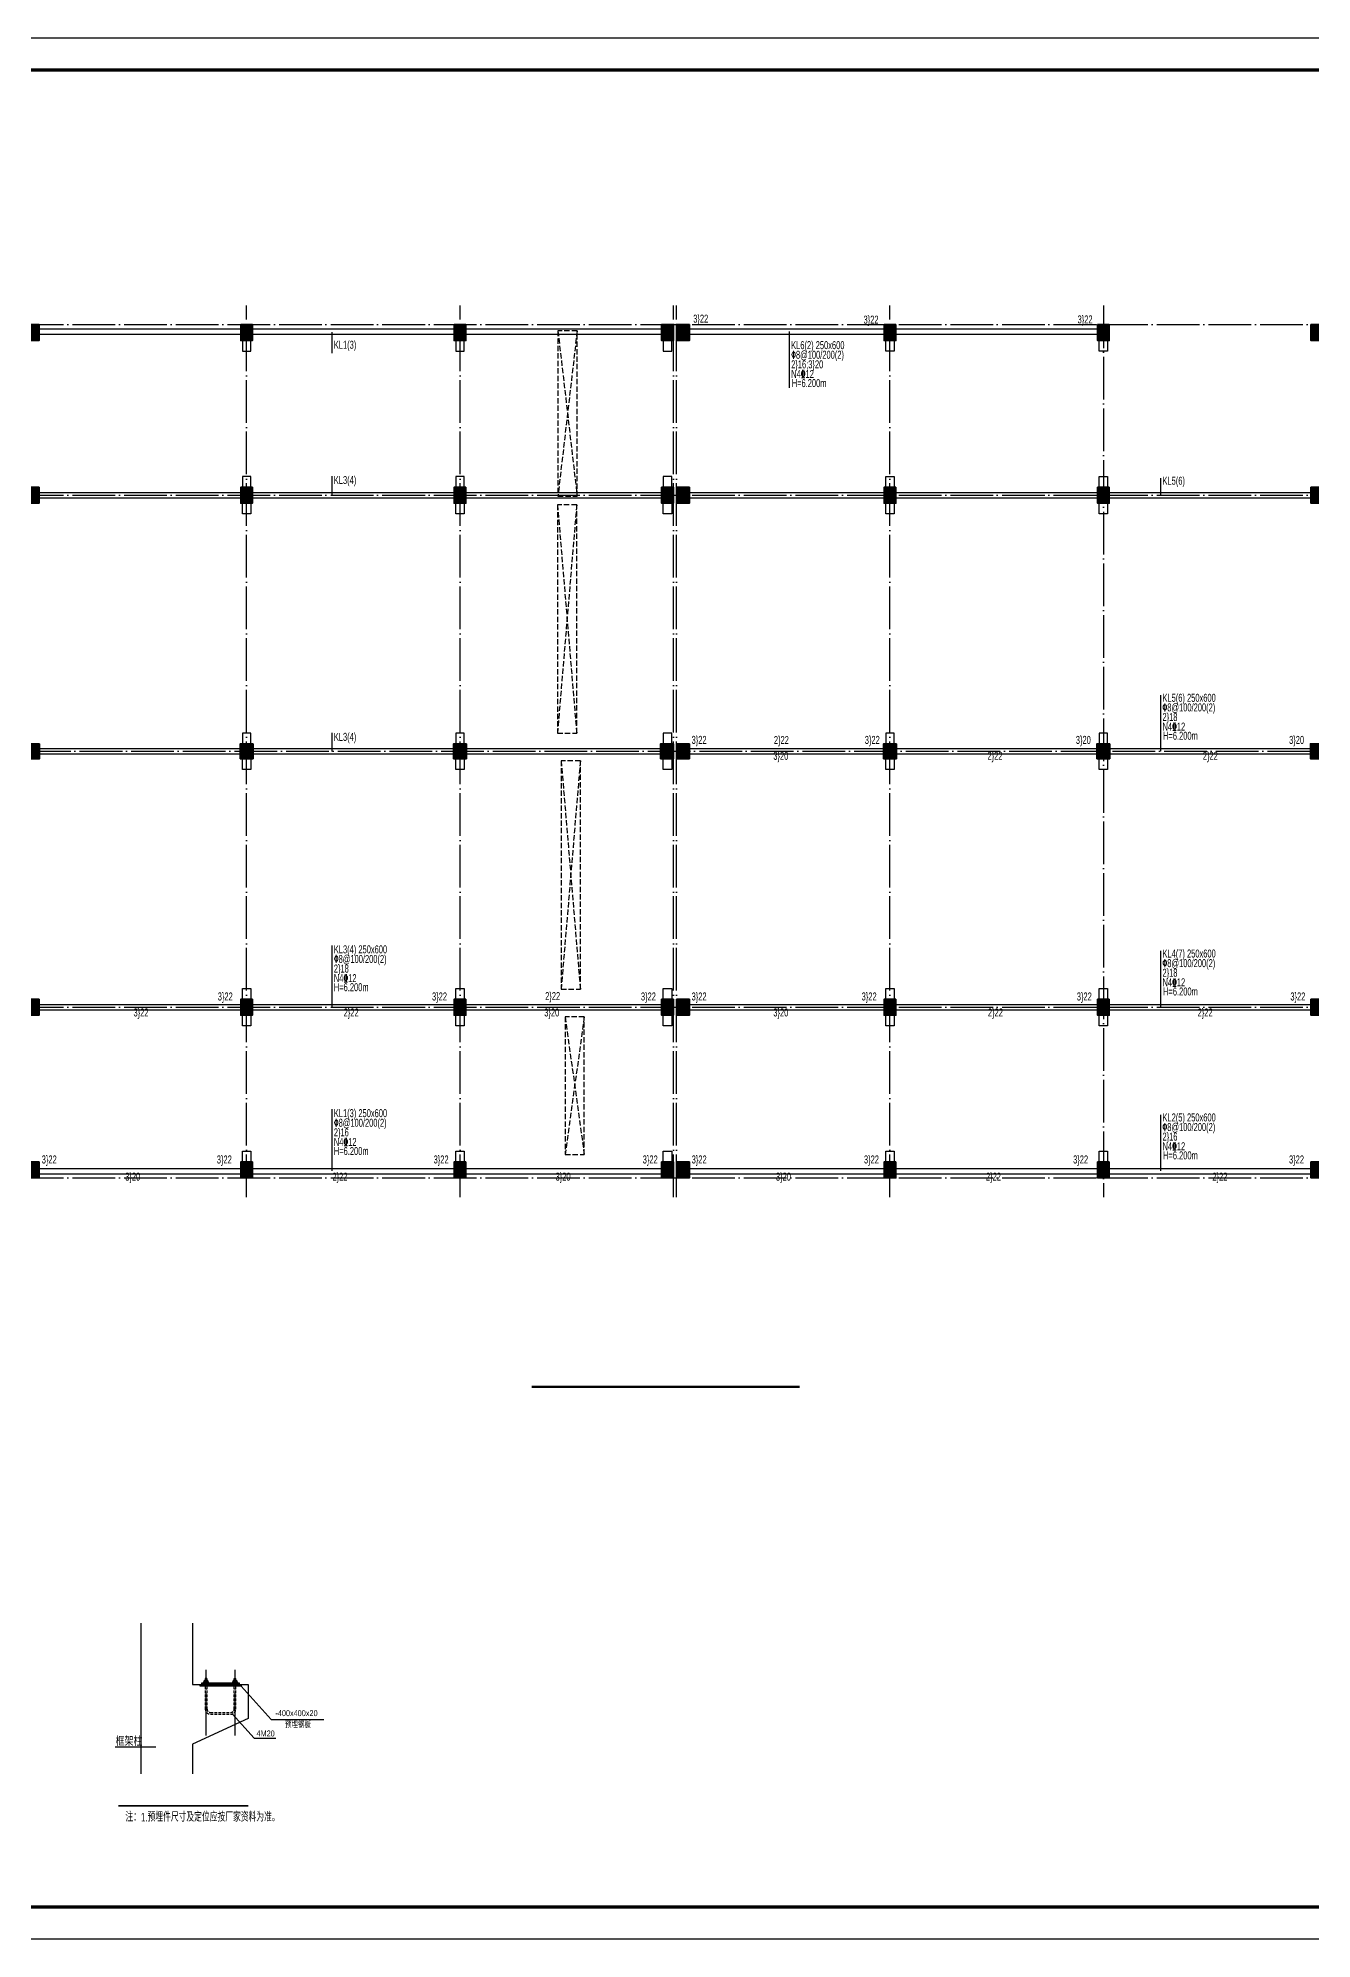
# Model space of a CAD drawing. Extents: x -695511 to 885008, y -751583 to -95266.
# Drawn here: x 329928 to 389628, y -428703 to -339603 of the extents above; entities that cross this region are included whole.
import ezdxf
from ezdxf.enums import TextEntityAlignment as Align

# ---------------------------------------------------------------- set-up
doc = ezdxf.new("R2010")
doc.units = 0
doc.header["$LTSCALE"] = 1000
doc.header["$MEASUREMENT"] = 0
for name, pattern in [('DASH', [0.35, 0.25, -0.1]), ('DASHED2', [0.375, 0.25, -0.125]), ('DOTE', [2.42, 2, -0.2, 0.02, -0.2])]:
    doc.linetypes.add(name, pattern=pattern)
for name, color, linetype in [('_0', 7, 'Continuous'), ('DOTE', 1, 'Continuous'), ('K+T', 252, 'Continuous'), ('PUB_DIM', 3, 'Continuous'), ('PUB_TITLE', 4, 'Continuous'), ('STAIR', 2, 'Continuous'), ('X向主梁编号', 6, 'Continuous'), ('X向主梁钢筋', 7, 'Continuous'), ('X向主梁集中标注', 7, 'Continuous'), ('公共图层', 7, 'Continuous'), ('填充', 8, 'Continuous'), ('大样', 7, 'Continuous'), ('建-图名', 3, 'Continuous'), ('牛腿', 220, 'Continuous')]:
    doc.layers.add(name, color=color, linetype=linetype)
doc.layers.add('BEAM', color=4, linetype='Continuous', lineweight=25)
doc.layers.add('砼柱', color=2, linetype='Continuous', lineweight=35)
doc.styles.add('_HZTXT', font='gs_txt.shx', dxfattribs={"width": 0.8, "bigfont": 'HZTXT.shx'})
doc.styles.add('GS_Rein', font='GS_TXT.shx', dxfattribs={"width": 0.7, "bigfont": 'GS_HZTXT.shx'})
doc.styles.add('HZDX', font='gs_txt.shx', dxfattribs={"width": 0.8, "height": 800, "bigfont": 'hztxt.shx'})

# ---------------------------------------------------------------- blocks, each defined once
blk = doc.blocks.new('zw')
at = {"layer": 'DOTE', "linetype": 'DOTE'}
for p, q in [((-150373, -1049032), (-150373, -1007232)), ((-140373, -1049032), (-140373, -1007232)), ((-130373, -1049032), (-130373, -1007232)), ((-130223, -1049032), (-130223, -1007232)), ((-120223, -1049032), (-120223, -1007232)), ((-110223, -1007232), (-110223, -1049032)), ((-187573, -1008132), (-73373, -1008132)), ((-187573, -1016132), (-73373, -1016132)), ((-172717, -1028132), (-73373, -1028132)), ((-187573, -1040132), (-73373, -1040132)), ((-187573, -1048132), (-73373, -1048132))]:
    blk.add_line(p, q, dxfattribs=at)
blk = doc.blocks.new('1fcol')
at = {"layer": '填充'}
h = blk.add_hatch(color=256, dxfattribs=at)
h.dxf.hatch_style = 1
h.paths.add_polyline_path([(-206343, -863263), (-207043, -863263), (-207043, -863763), (-206343, -863763)])
h = blk.add_hatch(color=256, dxfattribs=at)
h.dxf.hatch_style = 1
h.paths.add_polyline_path([(-199443, -863263), (-200143, -863263), (-200143, -863763), (-199443, -863763)])
h = blk.add_hatch(color=256, dxfattribs=at)
h.dxf.hatch_style = 1
h.paths.add_polyline_path([(-189268, -863263), (-189818, -863263), (-189818, -864013), (-189268, -864013)])
h = blk.add_hatch(color=256, dxfattribs=at)
h.dxf.hatch_style = 1
h.paths.add_polyline_path([(-179268, -863263), (-179818, -863263), (-179818, -864013), (-179268, -864013)])
h = blk.add_hatch(color=256, dxfattribs=at)
h.dxf.hatch_style = 1
h.paths.add_polyline_path([(-169268, -863263), (-169818, -863263), (-169818, -864013), (-169268, -864013)])
h = blk.add_hatch(color=256, dxfattribs=at)
h.dxf.hatch_style = 1
h.paths.add_polyline_path([(-159543, -863263), (-160093, -863263), (-160093, -864013), (-159543, -864013)])
h = blk.add_hatch(color=256, dxfattribs=at)
h.dxf.hatch_style = 1
h.paths.add_polyline_path([(-158793, -863263), (-159393, -863263), (-159393, -864013), (-158793, -864013)])
h = blk.add_hatch(color=256, dxfattribs=at)
h.dxf.hatch_style = 1
h.paths.add_polyline_path([(-149118, -863263), (-149668, -863263), (-149668, -864013), (-149118, -864013)])
h = blk.add_hatch(color=256, dxfattribs=at)
h.dxf.hatch_style = 1
h.paths.add_polyline_path([(-139118, -863263), (-139668, -863263), (-139668, -864013), (-139118, -864013)])
h = blk.add_hatch(color=256, dxfattribs=at)
h.dxf.hatch_style = 1
h.paths.add_polyline_path([(-129118, -863263), (-129668, -863263), (-129668, -864013), (-129118, -864013)])
h = blk.add_hatch(color=256, dxfattribs=at)
h.dxf.hatch_style = 1
h.paths.add_polyline_path([(-119118, -863263), (-119668, -863263), (-119668, -864013), (-119118, -864013)])
h = blk.add_hatch(color=256, dxfattribs=at)
h.dxf.hatch_style = 1
h.paths.add_polyline_path([(-111793, -863263), (-112343, -863263), (-112343, -864013), (-111793, -864013)])
h = blk.add_hatch(color=256, dxfattribs=at)
h.dxf.hatch_style = 1
h.paths.add_polyline_path([(-106543, -863263), (-107043, -863263), (-107043, -863763), (-106543, -863763)])
h = blk.add_hatch(color=256, dxfattribs=at)
h.dxf.hatch_style = 1
h.paths.add_polyline_path([(-213643, -863463), (-214343, -863463), (-214343, -863963), (-213643, -863963)])
h = blk.add_hatch(color=256, dxfattribs=at)
h.dxf.hatch_style = 1
h.paths.add_polyline_path([(-199443, -865913), (-200143, -865913), (-200143, -866513), (-199443, -866513)])
h = blk.add_hatch(color=256, dxfattribs=at)
h.dxf.hatch_style = 1
h.paths.add_polyline_path([(-206443, -866263), (-207143, -866263), (-207143, -866863), (-206443, -866863)])
h = blk.add_hatch(color=256, dxfattribs=at)
h.dxf.hatch_style = 1
h.paths.add_polyline_path([(-213743, -870963), (-214343, -870963), (-214343, -871563), (-213743, -871563)])
h = blk.add_hatch(color=256, dxfattribs=at)
h.dxf.hatch_style = 1
h.paths.add_polyline_path([(-206443, -870963), (-207043, -870963), (-207043, -871563), (-206443, -871563)])
h = blk.add_hatch(color=256, dxfattribs=at)
h.dxf.hatch_style = 1
h.paths.add_polyline_path([(-199443, -870963), (-200143, -870963), (-200143, -871563), (-199443, -871563)])
h = blk.add_hatch(color=256, dxfattribs=at)
h.dxf.hatch_style = 1
h.paths.add_polyline_path([(-189268, -870888), (-189818, -870888), (-189818, -871638), (-189268, -871638)])
h = blk.add_hatch(color=256, dxfattribs=at)
h.dxf.hatch_style = 1
h.paths.add_polyline_path([(-179268, -870888), (-179818, -870888), (-179818, -871638), (-179268, -871638)])
h = blk.add_hatch(color=256, dxfattribs=at)
h.dxf.hatch_style = 1
h.paths.add_polyline_path([(-169268, -870888), (-169818, -870888), (-169818, -871638), (-169268, -871638)])
h = blk.add_hatch(color=256, dxfattribs=at)
h.dxf.hatch_style = 1
h.paths.add_polyline_path([(-159543, -870888), (-160093, -870888), (-160093, -871638), (-159543, -871638)])
h = blk.add_hatch(color=256, dxfattribs=at)
h.dxf.hatch_style = 1
h.paths.add_polyline_path([(-158793, -870888), (-159393, -870888), (-159393, -871638), (-158793, -871638)])
h = blk.add_hatch(color=256, dxfattribs=at)
h.dxf.hatch_style = 1
h.paths.add_polyline_path([(-149118, -870888), (-149668, -870888), (-149668, -871638), (-149118, -871638)])
h = blk.add_hatch(color=256, dxfattribs=at)
h.dxf.hatch_style = 1
h.paths.add_polyline_path([(-139118, -870888), (-139668, -870888), (-139668, -871638), (-139118, -871638)])
h = blk.add_hatch(color=256, dxfattribs=at)
h.dxf.hatch_style = 1
h.paths.add_polyline_path([(-129118, -870888), (-129668, -870888), (-129668, -871638), (-129118, -871638)])
h = blk.add_hatch(color=256, dxfattribs=at)
h.dxf.hatch_style = 1
h.paths.add_polyline_path([(-119118, -870888), (-119668, -870888), (-119668, -871638), (-119118, -871638)])
h = blk.add_hatch(color=256, dxfattribs=at)
h.dxf.hatch_style = 1
h.paths.add_polyline_path([(-111793, -870888), (-112343, -870888), (-112343, -871638), (-111793, -871638)])
h = blk.add_hatch(color=256, dxfattribs=at)
h.dxf.hatch_style = 1
h.paths.add_polyline_path([(-106543, -871013), (-107043, -871013), (-107043, -871513), (-106543, -871513)])
h = blk.add_hatch(color=256, dxfattribs=at)
h.dxf.hatch_style = 1
h.paths.add_polyline_path([(-213743, -878963), (-214343, -878963), (-214343, -879563), (-213743, -879563)])
h = blk.add_hatch(color=256, dxfattribs=at)
h.dxf.hatch_style = 1
h.paths.add_polyline_path([(-206443, -878963), (-207043, -878963), (-207043, -879563), (-206443, -879563)])
h = blk.add_hatch(color=256, dxfattribs=at)
h.dxf.hatch_style = 1
h.paths.add_polyline_path([(-199443, -882913), (-200143, -882913), (-200143, -883613), (-199443, -883613)])
h = blk.add_hatch(color=256, dxfattribs=at)
h.dxf.hatch_style = 1
h.paths.add_polyline_path([(-189243, -882913), (-189843, -882913), (-189843, -883613), (-189243, -883613)])
h = blk.add_hatch(color=256, dxfattribs=at)
h.dxf.hatch_style = 1
h.paths.add_polyline_path([(-179243, -882913), (-179843, -882913), (-179843, -883613), (-179243, -883613)])
h = blk.add_hatch(color=256, dxfattribs=at)
h.dxf.hatch_style = 1
h.paths.add_polyline_path([(-169243, -882913), (-169843, -882913), (-169843, -883613), (-169243, -883613)])
h = blk.add_hatch(color=256, dxfattribs=at)
h.dxf.hatch_style = 1
h.paths.add_polyline_path([(-159543, -882913), (-160143, -882913), (-160143, -883613), (-159543, -883613)])
h = blk.add_hatch(color=256, dxfattribs=at)
h.dxf.hatch_style = 1
h.paths.add_polyline_path([(-158793, -882913), (-159393, -882913), (-159393, -883613), (-158793, -883613)])
h = blk.add_hatch(color=256, dxfattribs=at)
h.dxf.hatch_style = 1
h.paths.add_polyline_path([(-149093, -882913), (-149693, -882913), (-149693, -883613), (-149093, -883613)])
h = blk.add_hatch(color=256, dxfattribs=at)
h.dxf.hatch_style = 1
h.paths.add_polyline_path([(-139093, -882913), (-139693, -882913), (-139693, -883613), (-139093, -883613)])
h = blk.add_hatch(color=256, dxfattribs=at)
h.dxf.hatch_style = 1
h.paths.add_polyline_path([(-129093, -882913), (-129693, -882913), (-129693, -883613), (-129093, -883613)])
h = blk.add_hatch(color=256, dxfattribs=at)
h.dxf.hatch_style = 1
h.paths.add_polyline_path([(-119093, -882913), (-119693, -882913), (-119693, -883613), (-119093, -883613)])
h = blk.add_hatch(color=256, dxfattribs=at)
h.dxf.hatch_style = 1
h.paths.add_polyline_path([(-111793, -882913), (-112343, -882913), (-112343, -883613), (-111793, -883613)])
h = blk.add_hatch(color=256, dxfattribs=at)
h.dxf.hatch_style = 1
h.paths.add_polyline_path([(-107143, -883013), (-107143, -883513), (-106543, -883513), (-106543, -883013)])
h = blk.add_hatch(color=256, dxfattribs=at)
h.dxf.hatch_style = 1
h.paths.add_polyline_path([(-213743, -886963), (-214343, -886963), (-214343, -887563), (-213743, -887563)])
h = blk.add_hatch(color=256, dxfattribs=at)
h.dxf.hatch_style = 1
h.paths.add_polyline_path([(-206443, -886963), (-207043, -886963), (-207043, -887563), (-206443, -887563)])
h = blk.add_hatch(color=256, dxfattribs=at)
h.dxf.hatch_style = 1
h.paths.add_polyline_path([(-213743, -894963), (-214343, -894963), (-214343, -895563), (-213743, -895563)])
h = blk.add_hatch(color=256, dxfattribs=at)
h.dxf.hatch_style = 1
h.paths.add_polyline_path([(-206443, -894963), (-207043, -894963), (-207043, -895563), (-206443, -895563)])
h = blk.add_hatch(color=256, dxfattribs=at)
h.dxf.hatch_style = 1
h.paths.add_polyline_path([(-199443, -895013), (-200143, -895013), (-200143, -895513), (-199443, -895513)])
h = blk.add_hatch(color=256, dxfattribs=at)
h.dxf.hatch_style = 1
h.paths.add_polyline_path([(-189268, -894888), (-189818, -894888), (-189818, -895638), (-189268, -895638)])
h = blk.add_hatch(color=256, dxfattribs=at)
h.dxf.hatch_style = 1
h.paths.add_polyline_path([(-179268, -894888), (-179818, -894888), (-179818, -895638), (-179268, -895638)])
h = blk.add_hatch(color=256, dxfattribs=at)
h.dxf.hatch_style = 1
h.paths.add_polyline_path([(-169268, -894888), (-169818, -894888), (-169818, -895638), (-169268, -895638)])
h = blk.add_hatch(color=256, dxfattribs=at)
h.dxf.hatch_style = 1
h.paths.add_polyline_path([(-159543, -894888), (-160093, -894888), (-160093, -895638), (-159543, -895638)])
h = blk.add_hatch(color=256, dxfattribs=at)
h.dxf.hatch_style = 1
h.paths.add_polyline_path([(-158793, -894888), (-159393, -894888), (-159393, -895638), (-158793, -895638)])
h = blk.add_hatch(color=256, dxfattribs=at)
h.dxf.hatch_style = 1
h.paths.add_polyline_path([(-149118, -894888), (-149668, -894888), (-149668, -895638), (-149118, -895638)])
h = blk.add_hatch(color=256, dxfattribs=at)
h.dxf.hatch_style = 1
h.paths.add_polyline_path([(-139118, -894888), (-139668, -894888), (-139668, -895638), (-139118, -895638)])
h = blk.add_hatch(color=256, dxfattribs=at)
h.dxf.hatch_style = 1
h.paths.add_polyline_path([(-129118, -894888), (-129668, -894888), (-129668, -895638), (-129118, -895638)])
h = blk.add_hatch(color=256, dxfattribs=at)
h.dxf.hatch_style = 1
h.paths.add_polyline_path([(-119118, -894888), (-119668, -894888), (-119668, -895638), (-119118, -895638)])
h = blk.add_hatch(color=256, dxfattribs=at)
h.dxf.hatch_style = 1
h.paths.add_polyline_path([(-111793, -894888), (-112343, -894888), (-112343, -895638), (-111793, -895638)])
h = blk.add_hatch(color=256, dxfattribs=at)
h.dxf.hatch_style = 1
h.paths.add_polyline_path([(-109543, -895013), (-110043, -895013), (-110043, -895513), (-109543, -895513)])
h = blk.add_hatch(color=256, dxfattribs=at)
h.dxf.hatch_style = 1
h.paths.add_polyline_path([(-106543, -895013), (-107043, -895013), (-107043, -895513), (-106543, -895513)])
h = blk.add_hatch(color=256, dxfattribs=at)
h.dxf.hatch_style = 1
h.paths.add_polyline_path([(-206443, -899663), (-207143, -899663), (-207143, -900263), (-206443, -900263)])
h = blk.add_hatch(color=256, dxfattribs=at)
h.dxf.hatch_style = 1
h.paths.add_polyline_path([(-199443, -899663), (-200143, -899663), (-200143, -900263), (-199443, -900263)])
h = blk.add_hatch(color=256, dxfattribs=at)
h.dxf.hatch_style = 1
h.paths.add_polyline_path([(-213643, -902563), (-214343, -902563), (-214343, -903063), (-213643, -903063)])
h = blk.add_hatch(color=256, dxfattribs=at)
h.dxf.hatch_style = 1
h.paths.add_polyline_path([(-189268, -902513), (-189818, -902513), (-189818, -903263), (-189268, -903263)])
h = blk.add_hatch(color=256, dxfattribs=at)
h.dxf.hatch_style = 1
h.paths.add_polyline_path([(-179268, -902513), (-179818, -902513), (-179818, -903263), (-179268, -903263)])
h = blk.add_hatch(color=256, dxfattribs=at)
h.dxf.hatch_style = 1
h.paths.add_polyline_path([(-169268, -902513), (-169818, -902513), (-169818, -903263), (-169268, -903263)])
h = blk.add_hatch(color=256, dxfattribs=at)
h.dxf.hatch_style = 1
h.paths.add_polyline_path([(-159543, -902513), (-160093, -902513), (-160093, -903263), (-159543, -903263)])
h = blk.add_hatch(color=256, dxfattribs=at)
h.dxf.hatch_style = 1
h.paths.add_polyline_path([(-158793, -902513), (-159393, -902513), (-159393, -903263), (-158793, -903263)])
h = blk.add_hatch(color=256, dxfattribs=at)
h.dxf.hatch_style = 1
h.paths.add_polyline_path([(-149118, -902513), (-149668, -902513), (-149668, -903263), (-149118, -903263)])
h = blk.add_hatch(color=256, dxfattribs=at)
h.dxf.hatch_style = 1
h.paths.add_polyline_path([(-139118, -902513), (-139668, -902513), (-139668, -903263), (-139118, -903263)])
h = blk.add_hatch(color=256, dxfattribs=at)
h.dxf.hatch_style = 1
h.paths.add_polyline_path([(-129118, -902513), (-129668, -902513), (-129668, -903263), (-129118, -903263)])
h = blk.add_hatch(color=256, dxfattribs=at)
h.dxf.hatch_style = 1
h.paths.add_polyline_path([(-119118, -902513), (-119668, -902513), (-119668, -903263), (-119118, -903263)])
h = blk.add_hatch(color=256, dxfattribs=at)
h.dxf.hatch_style = 1
h.paths.add_polyline_path([(-111793, -902513), (-112343, -902513), (-112343, -903263), (-111793, -903263)])
h = blk.add_hatch(color=256, dxfattribs=at)
h.dxf.hatch_style = 1
h.paths.add_polyline_path([(-206343, -902763), (-207043, -902763), (-207043, -903263), (-206343, -903263)])
h = blk.add_hatch(color=256, dxfattribs=at)
h.dxf.hatch_style = 1
h.paths.add_polyline_path([(-199443, -902763), (-200143, -902763), (-200143, -903263), (-199443, -903263)])
h = blk.add_hatch(color=256, dxfattribs=at)
h.dxf.hatch_style = 1
h.paths.add_polyline_path([(-109541, -902763), (-110041, -902763), (-110041, -903263), (-109541, -903263)])
h = blk.add_hatch(color=256, dxfattribs=at)
h.dxf.hatch_style = 1
h.paths.add_polyline_path([(-106543, -902763), (-107043, -902763), (-107043, -903263), (-106543, -903263)])
at = {"layer": '砼柱', "lineweight": 35}
for points in [[(-206343, -863263), (-207043, -863263), (-207043, -863763), (-206343, -863763)], [(-199443, -863263), (-200143, -863263), (-200143, -863763), (-199443, -863763)], [(-189268, -863263), (-189818, -863263), (-189818, -864013), (-189268, -864013)], [(-179268, -863263), (-179818, -863263), (-179818, -864013), (-179268, -864013)], [(-169268, -863263), (-169818, -863263), (-169818, -864013), (-169268, -864013)], [(-159543, -863263), (-160093, -863263), (-160093, -864013), (-159543, -864013)], [(-158793, -863263), (-159393, -863263), (-159393, -864013), (-158793, -864013)], [(-149118, -863263), (-149668, -863263), (-149668, -864013), (-149118, -864013)], [(-139118, -863263), (-139668, -863263), (-139668, -864013), (-139118, -864013)], [(-129118, -863263), (-129668, -863263), (-129668, -864013), (-129118, -864013)], [(-119118, -863263), (-119668, -863263), (-119668, -864013), (-119118, -864013)], [(-111793, -863263), (-112343, -863263), (-112343, -864013), (-111793, -864013)], [(-106543, -863263), (-107043, -863263), (-107043, -863763), (-106543, -863763)], [(-213643, -863463), (-214343, -863463), (-214343, -863963), (-213643, -863963)], [(-199443, -865913), (-200143, -865913), (-200143, -866513), (-199443, -866513)], [(-206443, -866263), (-207143, -866263), (-207143, -866863), (-206443, -866863)], [(-213743, -870963), (-214343, -870963), (-214343, -871563), (-213743, -871563)], [(-206443, -870963), (-207043, -870963), (-207043, -871563), (-206443, -871563)], [(-199443, -870963), (-200143, -870963), (-200143, -871563), (-199443, -871563)], [(-189268, -870888), (-189818, -870888), (-189818, -871638), (-189268, -871638)], [(-179268, -870888), (-179818, -870888), (-179818, -871638), (-179268, -871638)], [(-169268, -870888), (-169818, -870888), (-169818, -871638), (-169268, -871638)], [(-159543, -870888), (-160093, -870888), (-160093, -871638), (-159543, -871638)], [(-158793, -870888), (-159393, -870888), (-159393, -871638), (-158793, -871638)], [(-149118, -870888), (-149668, -870888), (-149668, -871638), (-149118, -871638)], [(-139118, -870888), (-139668, -870888), (-139668, -871638), (-139118, -871638)], [(-129118, -870888), (-129668, -870888), (-129668, -871638), (-129118, -871638)], [(-119118, -870888), (-119668, -870888), (-119668, -871638), (-119118, -871638)], [(-111793, -870888), (-112343, -870888), (-112343, -871638), (-111793, -871638)], [(-106543, -871013), (-107043, -871013), (-107043, -871513), (-106543, -871513)], [(-213743, -878963), (-214343, -878963), (-214343, -879563), (-213743, -879563)], [(-206443, -878963), (-207043, -878963), (-207043, -879563), (-206443, -879563)], [(-199443, -882913), (-200143, -882913), (-200143, -883613), (-199443, -883613)], [(-189243, -882913), (-189843, -882913), (-189843, -883613), (-189243, -883613)], [(-179243, -882913), (-179843, -882913), (-179843, -883613), (-179243, -883613)], [(-169243, -882913), (-169843, -882913), (-169843, -883613), (-169243, -883613)], [(-159543, -882913), (-160143, -882913), (-160143, -883613), (-159543, -883613)], [(-158793, -882913), (-159393, -882913), (-159393, -883613), (-158793, -883613)], [(-149093, -882913), (-149693, -882913), (-149693, -883613), (-149093, -883613)], [(-139093, -882913), (-139693, -882913), (-139693, -883613), (-139093, -883613)], [(-129093, -882913), (-129693, -882913), (-129693, -883613), (-129093, -883613)], [(-119093, -882913), (-119693, -882913), (-119693, -883613), (-119093, -883613)], [(-111793, -882913), (-112343, -882913), (-112343, -883613), (-111793, -883613)], [(-107143, -883013), (-107143, -883513), (-106543, -883513), (-106543, -883013)], [(-213743, -886963), (-214343, -886963), (-214343, -887563), (-213743, -887563)], [(-206443, -886963), (-207043, -886963), (-207043, -887563), (-206443, -887563)], [(-213743, -894963), (-214343, -894963), (-214343, -895563), (-213743, -895563)], [(-206443, -894963), (-207043, -894963), (-207043, -895563), (-206443, -895563)], [(-199443, -895013), (-200143, -895013), (-200143, -895513), (-199443, -895513)], [(-189268, -894888), (-189818, -894888), (-189818, -895638), (-189268, -895638)], [(-179268, -894888), (-179818, -894888), (-179818, -895638), (-179268, -895638)], [(-169268, -894888), (-169818, -894888), (-169818, -895638), (-169268, -895638)], [(-159543, -894888), (-160093, -894888), (-160093, -895638), (-159543, -895638)], [(-158793, -894888), (-159393, -894888), (-159393, -895638), (-158793, -895638)], [(-149118, -894888), (-149668, -894888), (-149668, -895638), (-149118, -895638)], [(-139118, -894888), (-139668, -894888), (-139668, -895638), (-139118, -895638)], [(-129118, -894888), (-129668, -894888), (-129668, -895638), (-129118, -895638)], [(-119118, -894888), (-119668, -894888), (-119668, -895638), (-119118, -895638)], [(-111793, -894888), (-112343, -894888), (-112343, -895638), (-111793, -895638)], [(-109543, -895013), (-110043, -895013), (-110043, -895513), (-109543, -895513)], [(-106543, -895013), (-107043, -895013), (-107043, -895513), (-106543, -895513)], [(-206443, -899663), (-207143, -899663), (-207143, -900263), (-206443, -900263)], [(-199443, -899663), (-200143, -899663), (-200143, -900263), (-199443, -900263)], [(-213643, -902563), (-214343, -902563), (-214343, -903063), (-213643, -903063)], [(-189268, -902513), (-189818, -902513), (-189818, -903263), (-189268, -903263)], [(-179268, -902513), (-179818, -902513), (-179818, -903263), (-179268, -903263)], [(-169268, -902513), (-169818, -902513), (-169818, -903263), (-169268, -903263)], [(-159543, -902513), (-160093, -902513), (-160093, -903263), (-159543, -903263)], [(-158793, -902513), (-159393, -902513), (-159393, -903263), (-158793, -903263)], [(-149118, -902513), (-149668, -902513), (-149668, -903263), (-149118, -903263)], [(-139118, -902513), (-139668, -902513), (-139668, -903263), (-139118, -903263)], [(-129118, -902513), (-129668, -902513), (-129668, -903263), (-129118, -903263)], [(-119118, -902513), (-119668, -902513), (-119668, -903263), (-119118, -903263)], [(-111793, -902513), (-112343, -902513), (-112343, -903263), (-111793, -903263)], [(-206343, -902763), (-207043, -902763), (-207043, -903263), (-206343, -903263)], [(-199443, -902763), (-200143, -902763), (-200143, -903263), (-199443, -903263)], [(-109541, -902763), (-110041, -902763), (-110041, -903263), (-109541, -903263)], [(-106543, -902763), (-107043, -902763), (-107043, -903263), (-106543, -903263)]]:
    blk.add_lwpolyline(points, close=True, dxfattribs=at)
blk = doc.blocks.new('G$CB6A513EC')
at = {"layer": 'K+T', "linetype": 'DASH'}
for points in [[(21, 38600), (21, 30850), (921, 30850), (921, 38600), (21, 38600), (921, 30850), (921, 38600), (21, 30850)], [(0, 30450), (0, 19750), (900, 19750), (900, 30450), (0, 30450), (900, 19750), (900, 30450), (0, 19750)], [(172, 18450), (172, 7750), (1072, 7750), (1072, 18450), (172, 18450), (1072, 7750), (1072, 18450), (172, 7750)], [(357, 6450), (357, 0), (1257, 0), (1257, 6450), (357, 6450), (1257, 0), (1257, 6450), (357, 0)]]:
    blk.add_lwpolyline(points, dxfattribs=at)

msp = doc.modelspace()

# ---------------------------------------------------------------- linework, layer by layer
at = {"color": 2}
msp.add_line((335453.6, -419709.2), (333542.8, -419709.2), dxfattribs=at)
at = {"layer": 'BEAM'}
for points in [[(329953.4, -353232.7), (339453.4, -353232.7)], [(329953.4, -353482.7), (339453.4, -353482.7)], [(339953.4, -353232.7), (349453.4, -353232.7)], [(339953.4, -353482.7), (349453.4, -353482.7)], [(349953.4, -353232.7), (359203.4, -353232.7)], [(349953.4, -353482.7), (359203.4, -353482.7)], [(360353.4, -353232.7), (369603.4, -353232.7)], [(360353.4, -353482.7), (369603.4, -353482.7)], [(370103.4, -353232.7), (379603.4, -353232.7)], [(370103.4, -353482.7), (379603.4, -353482.7)], [(329953.4, -360907.7), (339453.4, -360907.7)], [(329953.4, -361157.7), (339453.4, -361157.7)], [(339953.4, -360907.7), (349453.4, -360907.7)], [(339953.4, -361157.7), (349453.4, -361157.7)], [(349953.4, -360907.7), (359203.4, -360907.7)], [(349953.4, -361157.7), (359203.4, -361157.7)], [(360353.4, -360907.7), (369603.4, -360907.7)], [(360353.4, -361157.7), (369603.4, -361157.7)], [(370103.4, -360907.7), (379603.4, -360907.7)], [(370103.4, -361157.7), (379603.4, -361157.7)], [(380103.4, -360907.7), (389603.4, -360907.7)], [(380103.4, -361157.7), (389603.4, -361157.7)], [(329953.4, -372907.7), (339453.4, -372907.7)], [(329953.4, -373157.7), (339453.4, -373157.7)], [(339953.4, -372907.7), (349453.4, -372907.7)], [(339953.4, -373157.7), (349453.4, -373157.7)], [(349953.4, -372907.7), (359203.4, -372907.7)], [(349953.4, -373157.7), (359203.4, -373157.7)], [(360353.4, -372907.7), (369603.4, -372907.7)], [(360353.4, -373157.7), (369603.4, -373157.7)], [(370103.4, -372907.7), (379603.4, -372907.7)], [(370103.4, -373157.7), (379603.4, -373157.7)], [(380103.4, -372907.7), (389603.4, -372907.7)], [(380103.4, -373157.7), (389603.4, -373157.7)], [(329953.4, -384907.7), (339453.4, -384907.7)], [(339953.4, -384907.7), (349453.4, -384907.7)], [(349953.4, -384907.7), (359203.4, -384907.7)], [(360353.4, -384907.7), (369603.4, -384907.7)], [(370103.4, -384907.7), (379603.4, -384907.7)], [(380103.4, -384907.7), (389603.4, -384907.7)], [(329953.4, -385157.7), (339453.4, -385157.7)], [(339953.4, -385157.7), (349453.4, -385157.7)], [(349953.4, -385157.7), (359203.4, -385157.7)], [(360353.4, -385157.7), (369603.4, -385157.7)], [(370103.4, -385157.7), (379603.4, -385157.7)], [(380103.4, -385157.7), (389603.4, -385157.7)], [(329953.4, -392582.7), (339453.4, -392582.7)], [(329953.4, -392832.7), (339453.4, -392832.7)], [(339953.4, -392582.7), (349453.4, -392582.7)], [(339953.4, -392832.7), (349453.4, -392832.7)], [(349953.4, -392582.7), (359203.4, -392582.7)], [(349953.4, -392832.7), (359203.4, -392832.7)], [(360353.4, -392582.7), (369603.4, -392582.7)], [(360353.4, -392832.7), (369603.4, -392832.7)], [(370103.4, -392582.7), (379603.4, -392582.7)], [(370103.4, -392832.7), (379603.4, -392832.7)], [(380103.4, -392582.7), (389603.4, -392582.7)], [(380103.4, -392832.7), (389603.4, -392832.7)]]:
    msp.add_lwpolyline(points, dxfattribs=at)
at = {"layer": 'DOTE', "color": 1, "linetype": 'DOTE'}
for points in [[(337800.7, -419172.5), (337800.7, -416095.1)], [(339160.6, -419172.5), (339160.6, -416095.1)]]:
    msp.add_lwpolyline(points, dxfattribs=at)
at = {"layer": 'PUB_DIM', "color": 3, "const_width": 70}
msp.add_lwpolyline([(333689.7, -422463.5), (339787.6, -422463.5)], dxfattribs=at)
at = {"layer": 'PUB_TITLE'}
msp.add_lwpolyline([(285245.7, -428703.4), (442895.7, -428703.4), (442895.7, -339603.4), (285245.7, -339603.4)], close=True, dxfattribs=at)
at = {"layer": 'PUB_TITLE', "const_width": 150}
msp.add_lwpolyline([(288995.7, -427203.4), (441395.7, -427203.4), (441395.7, -341103.4), (288995.7, -341103.4)], close=True, dxfattribs=at)
at = {"layer": 'X向主梁集中标注'}
for p, q in [((343715.2, -354367.2), (343715.2, -353390.4)), ((365138.7, -355995.2), (365138.7, -353364.1)), ((343715.2, -361007), (343715.2, -360133.1)), ((382547.7, -361020.3), (382547.7, -360229.9)), ((382547.7, -373036.1), (382547.7, -370404.9)), ((343715.2, -373044.6), (343715.2, -372170.6)), ((343715.2, -385027.2), (343715.2, -382131)), ((382547.7, -385022.6), (382547.7, -382391.4)), ((343715.2, -392704.9), (343715.2, -389808.6)), ((382547.7, -392704.9), (382547.7, -390073.7))]:
    msp.add_line(p, q, dxfattribs=at)
at = {"layer": '大样', "color": 2}
for points in [[(334769.1, -420963.9), (334769.1, -413907.3)], [(337169.1, -413907.3), (337169.1, -416772.6), (339769, -416772.6), (339769, -418372.5), (337169.1, -419572.4), (337169.1, -420963.9)]]:
    msp.add_lwpolyline(points, dxfattribs=at)
at = {"layer": '大样'}
for points in [[(337520.7, -416772.6), (339440.6, -416772.6), (339440.6, -416852.6), (337520.7, -416852.6)], [(337600.7, -416692.6), (339360.6, -416692.6), (339360.6, -416772.6), (337600.7, -416772.6)], [(337700.7, -416632.6), (337900.7, -416632.6), (337900.7, -416692.6), (337700.7, -416692.6)], [(337730.7, -416572.6), (337870.7, -416572.6), (337870.7, -416632.6), (337730.7, -416632.6)], [(339060.6, -416632.6), (339260.6, -416632.6), (339260.6, -416692.6), (339060.6, -416692.6)], [(339090.6, -416572.6), (339230.6, -416572.6), (339230.6, -416632.6), (339090.6, -416632.6)]]:
    msp.add_lwpolyline(points, close=True, dxfattribs=at)
at = {"layer": '大样', "linetype": 'DASHED2', "ltscale": 0.5}
for points in [[(337846.4, -416494.2), (337766.4, -416494.2), (337766.4, -417925.7, 0.4142136), (338006.4, -418165.7), (338960.6, -418165.7, 0.4142136), (339200.6, -417925.7), (339200.6, -416494.2)], [(337846.4, -416494.2), (337846.4, -417925.7, 0.4142136), (338006.4, -418085.7), (338960.6, -418085.7, 0.4142136), (339120.6, -417925.7), (339120.6, -416494.2), (339200.6, -416494.2)]]:
    msp.add_lwpolyline(points, format="xyb", dxfattribs=at)
at = {"layer": '大样', "color": 3}
for points in [[(339449, -416852.6), (340849.8, -418421), (343316, -418421)], [(339049, -418165.7), (340052.9, -419297.8), (341074.5, -419297.8)]]:
    msp.add_lwpolyline(points, dxfattribs=at)
at = {"layer": '建-图名', "const_width": 105}
msp.add_lwpolyline([(353066.8, -402820.8), (365616.2, -402820.8)], dxfattribs=at)
at = {"layer": '牛腿'}
for points in [[(339503.4, -353782.7), (339503.4, -354282.7), (339903.4, -354282.7), (339903.4, -353782.7)], [(349503.4, -353782.7), (349503.4, -354282.7), (349903.4, -354282.7), (349903.4, -353782.7)], [(359228.4, -353782.7), (359228.4, -354282.7), (359628.4, -354282.7), (359628.4, -353782.7)], [(369653.4, -354282.7), (369653.4, -353782.7), (370053.4, -353782.7), (370053.4, -354282.7)], [(379653.4, -354282.7), (379653.4, -353782.7), (380053.4, -353782.7), (380053.4, -354282.7)], [(339503.4, -360157.7), (339503.4, -360657.7), (339903.4, -360657.7), (339903.4, -360157.7)], [(349503.4, -360157.7), (349503.4, -360657.7), (349903.4, -360657.7), (349903.4, -360157.7)], [(359228.4, -360157.7), (359228.4, -360657.7), (359628.4, -360657.7), (359628.4, -360157.7)], [(369653.4, -360657.7), (369653.4, -360157.7), (370053.4, -360157.7), (370053.4, -360657.7)], [(379653.4, -360657.7), (379653.4, -360157.7), (380053.4, -360157.7), (380053.4, -360657.7)], [(339503.4, -361907.7), (339503.4, -361407.7), (339903.4, -361407.7), (339903.4, -361907.7)], [(349503.4, -361907.7), (349503.4, -361407.7), (349903.4, -361407.7), (349903.4, -361907.7)], [(359228.4, -361907.7), (359228.4, -361407.7), (359628.4, -361407.7), (359628.4, -361907.7)], [(369653.4, -361907.7), (369653.4, -361407.7), (370053.4, -361407.7), (370053.4, -361907.7)], [(379653.4, -361907.7), (379653.4, -361407.7), (380053.4, -361407.7), (380053.4, -361907.7)], [(339503.4, -372182.7), (339503.4, -372682.7), (339903.4, -372682.7), (339903.4, -372182.7)], [(349503.4, -372182.7), (349503.4, -372682.7), (349903.4, -372682.7), (349903.4, -372182.7)], [(359228.4, -372182.7), (359228.4, -372682.7), (359628.4, -372682.7), (359628.4, -372182.7)], [(369653.4, -372182.7), (369653.4, -372682.7), (370053.4, -372682.7), (370053.4, -372182.7)], [(379653.4, -372182.7), (379653.4, -372682.7), (380053.4, -372682.7), (380053.4, -372182.7)], [(339503.4, -373882.7), (339503.4, -373382.7), (339903.4, -373382.7), (339903.4, -373882.7)], [(349503.4, -373882.7), (349503.4, -373382.7), (349903.4, -373382.7), (349903.4, -373882.7)], [(359228.4, -373882.7), (359228.4, -373382.7), (359628.4, -373382.7), (359628.4, -373882.7)], [(369653.4, -373882.7), (369653.4, -373382.7), (370053.4, -373382.7), (370053.4, -373882.7)], [(379653.4, -373882.7), (379653.4, -373382.7), (380053.4, -373382.7), (380053.4, -373882.7)], [(339503.4, -384657.7), (339503.4, -384157.7), (339903.4, -384157.7), (339903.4, -384657.7)], [(349503.4, -384657.7), (349503.4, -384157.7), (349903.4, -384157.7), (349903.4, -384657.7)], [(359228.4, -384657.7), (359228.4, -384157.7), (359628.4, -384157.7), (359628.4, -384657.7)], [(369653.4, -384657.7), (369653.4, -384157.7), (370053.4, -384157.7), (370053.4, -384657.7)], [(379653.4, -384657.7), (379653.4, -384157.7), (380053.4, -384157.7), (380053.4, -384657.7)], [(339503.4, -385907.7), (339503.4, -385407.7), (339903.4, -385407.7), (339903.4, -385907.7)], [(349503.4, -385907.7), (349503.4, -385407.7), (349903.4, -385407.7), (349903.4, -385907.7)], [(359228.4, -385907.7), (359228.4, -385407.7), (359628.4, -385407.7), (359628.4, -385907.7)], [(369653.4, -385907.7), (369653.4, -385407.7), (370053.4, -385407.7), (370053.4, -385907.7)], [(379653.4, -385907.7), (379653.4, -385407.7), (380053.4, -385407.7), (380053.4, -385907.7)], [(339503.4, -392282.7), (339503.4, -391782.7), (339903.4, -391782.7), (339903.4, -392282.7)], [(349503.4, -392282.7), (349503.4, -391782.7), (349903.4, -391782.7), (349903.4, -392282.7)], [(359228.4, -392282.7), (359228.4, -391782.7), (359628.4, -391782.7), (359628.4, -392282.7)], [(369653.4, -392282.7), (369653.4, -391782.7), (370053.4, -391782.7), (370053.4, -392282.7)], [(379653.4, -392282.7), (379653.4, -391782.7), (380053.4, -391782.7), (380053.4, -392282.7)]]:
    msp.add_lwpolyline(points, close=True, dxfattribs=at)

# ---------------------------------------------------------------- block references
for name, p in [('zw', (490076.3, 655098.8)), ('1fcol', (519246.2, 510230.1))]:
    msp.add_blockref(name, p)
at = {"layer": '_0'}
msp.add_blockref('G$CB6A513EC', (354270.5, -391930.5), dxfattribs=at)

# ---------------------------------------------------------------- texts
at = {"style": 'HZDX', "width": 0.8}
for s, p in [('-400x400x20', (342040.9, -418118.5)), ('预埋钢板', (342112.3, -418632.5)), ('4M20', (340594.7, -419070.9))]:
    msp.add_text(s, height=280, dxfattribs=at).set_placement(p, align=Align.MIDDLE)
at = {"layer": 'STAIR', "color": 0, "style": '_HZTXT', "width": 0.8}
msp.add_text('框架柱', height=389.28, rotation=359.957677, dxfattribs=at).set_placement((333562.2, -419647))
at = {"layer": 'X向主梁编号', "style": 'GS_Rein', "width": 0.7}
for s, p in [('KL1(3)', (343790.2, -353792.6)), ('KL6(2) 250x600', (365222.8, -353811.6)), ('KL3(4)', (343790.2, -360133.1)), ('KL5(6)', (382622.7, -360165.7)), ('KL5(6) 250x600', (382622.7, -370340.6)), ('KL3(4)', (343790.2, -372170.6)), ('KL3(4) 250x600', (343790.2, -382131)), ('KL4(7) 250x600', (382622.7, -382327.2)), ('KL1(3) 250x600', (343790.2, -389808.6)), ('KL2(5) 250x600', (382622.7, -390009.4))]:
    msp.add_text(s, height=375, dxfattribs=at).set_placement(p, align=Align.TOP_LEFT)
at = {"layer": 'X向主梁钢筋', "style": 'GS_Rein', "width": 0.7}
for s, p in [('3}22', (360632.8, -353057.4)), ('3}22', (368613.3, -353103.1)), ('3}22', (378644.5, -353092.6)), ('3}22', (360556, -372801.2)), ('2}22', (364411.1, -372806.5)), ('3}22', (368672.4, -372801.2)), ('3}20', (378562, -372801.2)), ('3}20', (388557.6, -372801.2)), ('3}20', (364386.5, -373548)), ('2}22', (374422.3, -373548)), ('2}22', (384513, -373548)), ('3}22', (338350.9, -384826.8)), ('3}22', (348392.2, -384826.8)), ('2}22', (353694.3, -384808.6)), ('3}22', (358181.2, -384826.8)), ('3}22', (360556, -384826.8)), ('3}22', (368526.1, -384826.8)), ('3}22', (378607.7, -384826.8)), ('3}22', (388616.1, -384826.8)), ('3}22', (334402.4, -385576.3)), ('2}22', (344250.8, -385576.3)), ('3}20', (353652, -385576.3)), ('3}20', (364386.5, -385576.3)), ('2}22', (374442.9, -385576.3)), ('2}22', (384270.3, -385576.3)), ('3}22', (330102.3, -392466.6)), ('3}22', (338306.5, -392466.6)), ('3}22', (348467.3, -392466.6)), ('3}22', (358265.5, -392466.6)), ('3}22', (360560.7, -392466.6)), ('3}22', (368633.2, -392466.6)), ('3}22', (378435.3, -392466.6)), ('3}22', (388553.4, -392466.6)), ('3}20', (334015.7, -393270.9)), ('2}22', (343726.2, -393270.9)), ('3}20', (354182.5, -393270.9)), ('3}20', (364507.1, -393270.9)), ('2}22', (374351, -393270.9)), ('2}22', (384962.7, -393270.9))]:
    msp.add_text(s, height=375, dxfattribs=at).set_placement(p, align=Align.BOTTOM_LEFT)
at = {"layer": 'X向主梁集中标注', "color": 3, "style": 'GS_Rein', "width": 0.7}
for s, p in [('%%1308@100/200(2)', (365222.8, -354261.6)), ('2}16;3}20', (365222.8, -354711.6)), ('N4%%13212', (365222.8, -355161.6)), ('H=6.200m', (365249, -355590.1)), ('2}18', (382622.7, -371240.6)), ('%%1308@100/200(2)', (382622.7, -370790.6)), ('N4%%13212', (382622.7, -371690.6)), ('H=6.200m', (382648.8, -372119.1)), ('2}18', (343790.2, -383031)), ('%%1308@100/200(2)', (343790.2, -382581)), ('%%1308@100/200(2)', (382622.7, -382777.2)), ('N4%%13212', (343790.2, -383481)), ('H=6.200m', (343790.2, -383905.1)), ('2}18', (382622.7, -383227.2)), ('N4%%13212', (382622.7, -383677.2)), ('H=6.200m', (382648.8, -384105.7)), ('%%1308@100/200(2)', (343790.2, -390258.6)), ('2}16', (343790.2, -390708.6)), ('2}16', (382622.7, -390909.4)), ('%%1308@100/200(2)', (382622.7, -390459.4)), ('N4%%13212', (343790.2, -391158.6)), ('H=6.200m', (343790.2, -391582.7)), ('N4%%13212', (382622.7, -391359.4)), ('H=6.200m', (382648.8, -391787.9))]:
    msp.add_text(s, height=375, dxfattribs=at).set_placement(p, align=Align.TOP_LEFT)
at = {"layer": '公共图层', "style": 'GS_Rein', "width": 0.7}
msp.add_text(' 注：1.预埋件尺寸及定位应按厂家资料为准。', height=400, dxfattribs=at).set_placement((333917.5, -423196.8))

doc.saveas('drawing.dxf')
